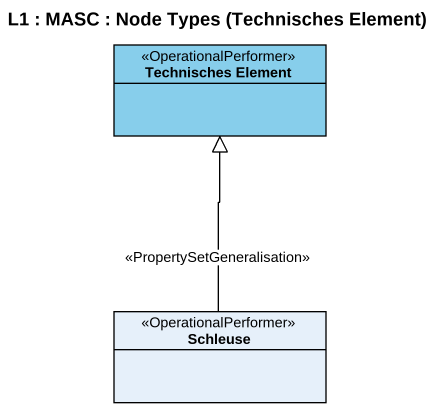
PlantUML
@startuml
title L1 : MASC : Node Types (Technisches Element)
hide circle
hide empty members
class "Technisches Element" as Technisches_Element <<OperationalPerformer>> #87CEEB
class Schleuse <<OperationalPerformer>>
Schleuse -up-|> Technisches_Element : <<PropertySetGeneralisation>>
@enduml
